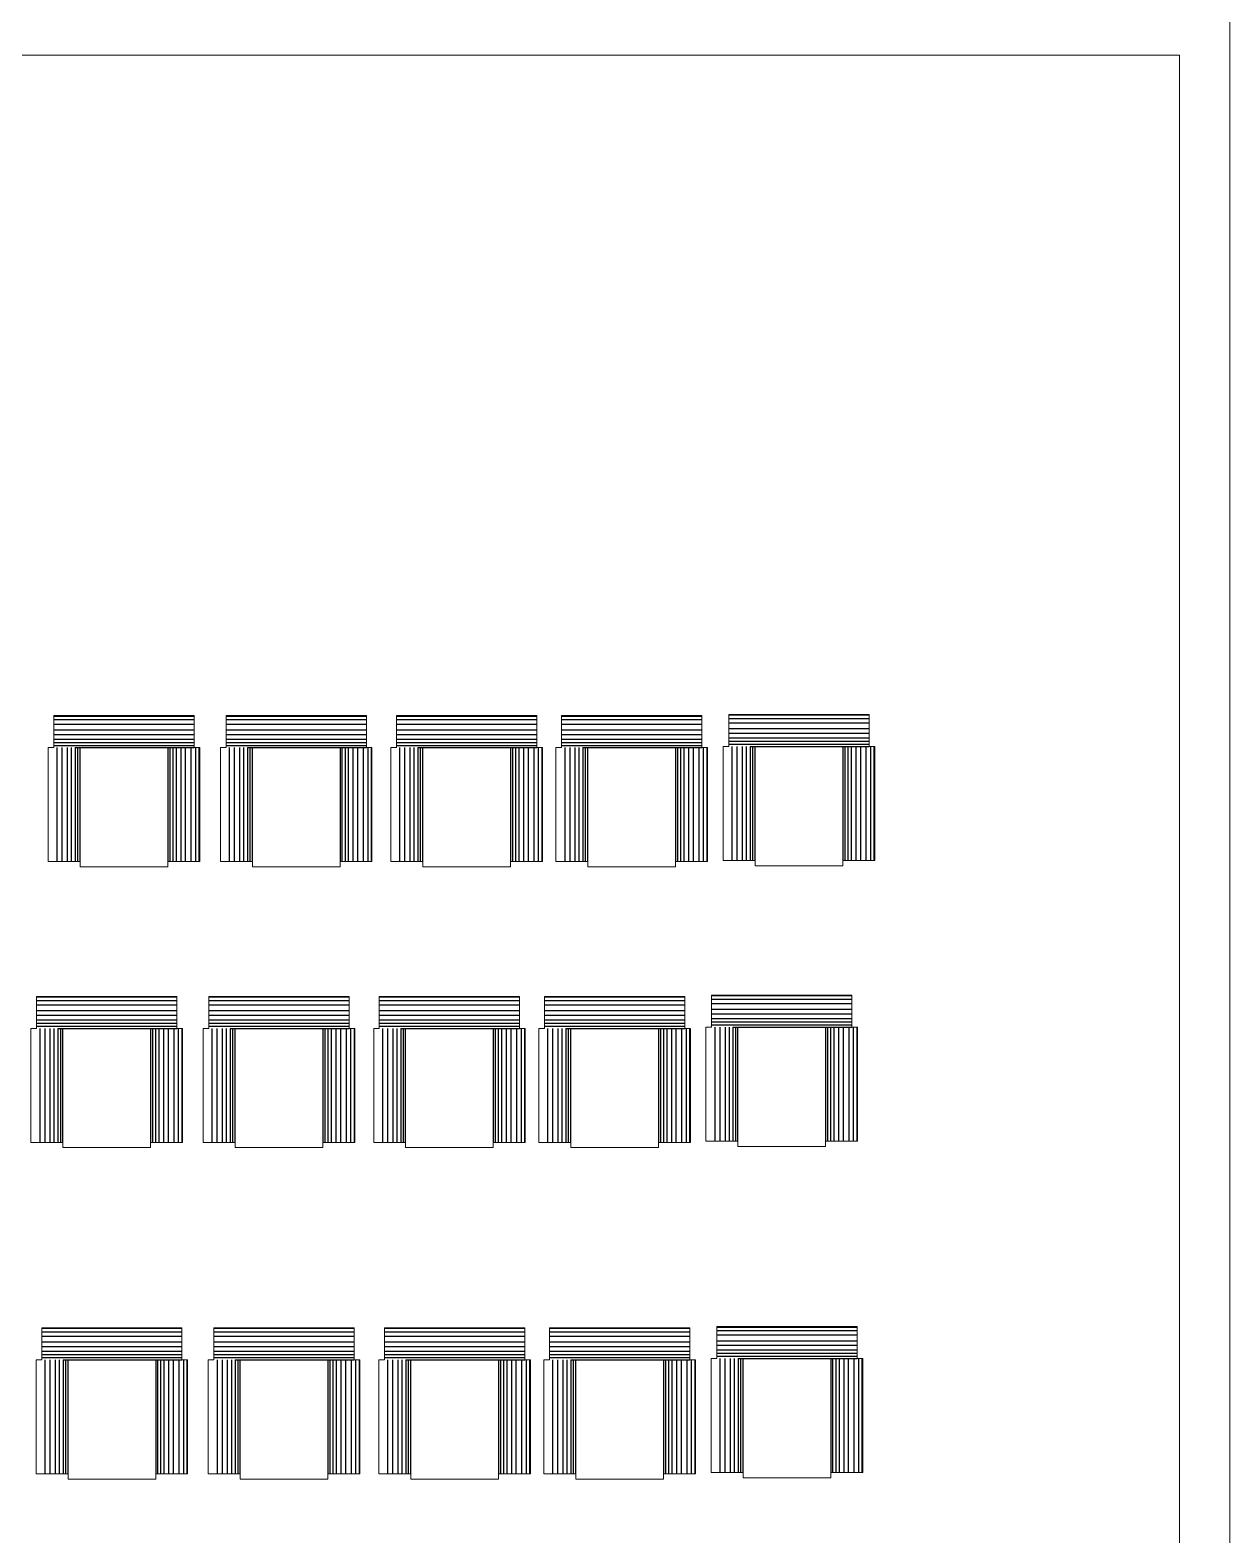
# Model space of a CAD drawing. Header units: feet. Extents: x 344914 to 345457, y 7396879 to 7397422.
# Drawn here: x 345263.173 to 345266.756, y 7397168.4 to 7397172.894 of the extents above; entities that cross this region are included whole.
import ezdxf

# ---------------------------------------------------------------- set-up
doc = ezdxf.new("R2010")
doc.units = ezdxf.units.FT
doc.header["$MEASUREMENT"] = 0
doc.layers.get('0').update_dxf_attribs({"lineweight": 18})
doc.layers.add('MOBIL_I', color=13, linetype='Continuous')
doc.layers.add('parede', color=7, linetype='Continuous', lineweight=18)

msp = doc.modelspace()

# ---------------------------------------------------------------- linework, layer by layer
at = {"color": 0}
for points in [[(345263.6628, 7397170.8466), (345263.6628, 7397170.751), (345263.6797, 7397170.751), (345263.6797, 7397170.4106), (345263.5842, 7397170.4106), (345263.5842, 7397170.3949), (345263.3223, 7397170.3949), (345263.3223, 7397170.4106), (345263.2268, 7397170.4106), (345263.2268, 7397170.751), (345263.2438, 7397170.751), (345263.2438, 7397170.8466)], [(345264.1772, 7397170.8466), (345264.1772, 7397170.751), (345264.1941, 7397170.751), (345264.1941, 7397170.4106), (345264.0986, 7397170.4106), (345264.0986, 7397170.3949), (345263.8368, 7397170.3949), (345263.8368, 7397170.4106), (345263.7413, 7397170.4106), (345263.7413, 7397170.751), (345263.7582, 7397170.751), (345263.7582, 7397170.8466)], [(345264.6863, 7397170.8466), (345264.6863, 7397170.751), (345264.7032, 7397170.751), (345264.7032, 7397170.4106), (345264.6077, 7397170.4106), (345264.6077, 7397170.3949), (345264.3458, 7397170.3949), (345264.3458, 7397170.4106), (345264.2503, 7397170.4106), (345264.2503, 7397170.751), (345264.2673, 7397170.751), (345264.2673, 7397170.8466)], [(345265.1793, 7397170.8466), (345265.1793, 7397170.751), (345265.1962, 7397170.751), (345265.1962, 7397170.4106), (345265.1007, 7397170.4106), (345265.1007, 7397170.3949), (345264.8388, 7397170.3949), (345264.8388, 7397170.4106), (345264.7433, 7397170.4106), (345264.7433, 7397170.751), (345264.7603, 7397170.751), (345264.7603, 7397170.8466)], [(345265.6786, 7397170.8503), (345265.6786, 7397170.7548), (345265.6956, 7397170.7548), (345265.6956, 7397170.4144), (345265.6, 7397170.4144), (345265.6, 7397170.3986), (345265.3382, 7397170.3986), (345265.3382, 7397170.4144), (345265.2427, 7397170.4144), (345265.2427, 7397170.7548), (345265.2596, 7397170.7548), (345265.2596, 7397170.8503)], [(345263.6115, 7397170.0083), (345263.6115, 7397169.9128), (345263.6284, 7397169.9128), (345263.6284, 7397169.5723), (345263.5329, 7397169.5723), (345263.5329, 7397169.5566), (345263.2711, 7397169.5566), (345263.2711, 7397169.5723), (345263.1756, 7397169.5723), (345263.1756, 7397169.9128), (345263.1925, 7397169.9128), (345263.1925, 7397170.0083)], [(345264.1259, 7397170.0083), (345264.1259, 7397169.9128), (345264.1428, 7397169.9128), (345264.1428, 7397169.5723), (345264.0473, 7397169.5723), (345264.0473, 7397169.5566), (345263.7855, 7397169.5566), (345263.7855, 7397169.5723), (345263.69, 7397169.5723), (345263.69, 7397169.9128), (345263.7069, 7397169.9128), (345263.7069, 7397170.0083)], [(345264.635, 7397170.0083), (345264.635, 7397169.9128), (345264.6519, 7397169.9128), (345264.6519, 7397169.5723), (345264.5564, 7397169.5723), (345264.5564, 7397169.5566), (345264.2946, 7397169.5566), (345264.2946, 7397169.5723), (345264.1991, 7397169.5723), (345264.1991, 7397169.9128), (345264.216, 7397169.9128), (345264.216, 7397170.0083)], [(345265.128, 7397170.0083), (345265.128, 7397169.9128), (345265.1449, 7397169.9128), (345265.1449, 7397169.5723), (345265.0494, 7397169.5723), (345265.0494, 7397169.5566), (345264.7876, 7397169.5566), (345264.7876, 7397169.5723), (345264.6921, 7397169.5723), (345264.6921, 7397169.9128), (345264.709, 7397169.9128), (345264.709, 7397170.0083)], [(345265.6274, 7397170.012), (345265.6274, 7397169.9165), (345265.6443, 7397169.9165), (345265.6443, 7397169.5761), (345265.5488, 7397169.5761), (345265.5488, 7397169.5604), (345265.2869, 7397169.5604), (345265.2869, 7397169.5761), (345265.1914, 7397169.5761), (345265.1914, 7397169.9165), (345265.2084, 7397169.9165), (345265.2084, 7397170.012)], [(345263.6267, 7397169.0186), (345263.6267, 7397168.9231), (345263.6436, 7397168.9231), (345263.6436, 7397168.5827), (345263.5481, 7397168.5827), (345263.5481, 7397168.5669), (345263.2863, 7397168.5669), (345263.2863, 7397168.5827), (345263.1908, 7397168.5827), (345263.1908, 7397168.9231), (345263.2077, 7397168.9231), (345263.2077, 7397169.0186)], [(345264.1411, 7397169.0186), (345264.1411, 7397168.9231), (345264.1581, 7397168.9231), (345264.1581, 7397168.5827), (345264.0626, 7397168.5827), (345264.0626, 7397168.5669), (345263.8007, 7397168.5669), (345263.8007, 7397168.5827), (345263.7052, 7397168.5827), (345263.7052, 7397168.9231), (345263.7221, 7397168.9231), (345263.7221, 7397169.0186)], [(345264.6502, 7397169.0186), (345264.6502, 7397168.9231), (345264.6672, 7397168.9231), (345264.6672, 7397168.5827), (345264.5717, 7397168.5827), (345264.5717, 7397168.5669), (345264.3098, 7397168.5669), (345264.3098, 7397168.5827), (345264.2143, 7397168.5827), (345264.2143, 7397168.9231), (345264.2312, 7397168.9231), (345264.2312, 7397169.0186)], [(345265.1432, 7397169.0186), (345265.1432, 7397168.9231), (345265.1602, 7397168.9231), (345265.1602, 7397168.5827), (345265.0647, 7397168.5827), (345265.0647, 7397168.5669), (345264.8028, 7397168.5669), (345264.8028, 7397168.5827), (345264.7073, 7397168.5827), (345264.7073, 7397168.9231), (345264.7242, 7397168.9231), (345264.7242, 7397169.0186)], [(345265.6426, 7397169.0223), (345265.6426, 7397168.9268), (345265.6595, 7397168.9268), (345265.6595, 7397168.5864), (345265.564, 7397168.5864), (345265.564, 7397168.5707), (345265.3022, 7397168.5707), (345265.3022, 7397168.5864), (345265.2067, 7397168.5864), (345265.2067, 7397168.9268), (345265.2236, 7397168.9268), (345265.2236, 7397169.0223)]]:
    msp.add_lwpolyline(points, close=True, dxfattribs=at)
at = {"layer": 'MOBIL_I'}
for p, q in [((345263.6628, 7397170.8442), (345263.2438, 7397170.8442)), ((345263.2438, 7397170.8347), (345263.6628, 7397170.8347)), ((345263.6628, 7397170.8203), (345263.2438, 7397170.8203)), ((345264.1772, 7397170.8442), (345263.7582, 7397170.8442)), ((345263.7582, 7397170.8347), (345264.1772, 7397170.8347)), ((345264.1772, 7397170.8203), (345263.7582, 7397170.8203)), ((345264.6863, 7397170.8442), (345264.2673, 7397170.8442)), ((345264.2673, 7397170.8347), (345264.6863, 7397170.8347)), ((345264.6863, 7397170.8203), (345264.2673, 7397170.8203)), ((345265.1793, 7397170.8442), (345264.7603, 7397170.8442)), ((345264.7603, 7397170.8347), (345265.1793, 7397170.8347)), ((345265.1793, 7397170.8203), (345264.7603, 7397170.8203)), ((345265.6786, 7397170.8479), (345265.2596, 7397170.8479)), ((345265.2596, 7397170.8384), (345265.6786, 7397170.8384)), ((345265.6786, 7397170.8241), (345265.2596, 7397170.8241)), ((345263.2438, 7397170.8043), (345263.6628, 7397170.8043)), ((345263.6628, 7397170.7897), (345263.2438, 7397170.7897)), ((345263.2438, 7397170.7767), (345263.6628, 7397170.7767)), ((345263.7582, 7397170.8043), (345264.1772, 7397170.8043)), ((345264.1772, 7397170.7897), (345263.7582, 7397170.7897)), ((345263.7582, 7397170.7767), (345264.1772, 7397170.7767)), ((345264.2673, 7397170.8043), (345264.6863, 7397170.8043)), ((345264.6863, 7397170.7897), (345264.2673, 7397170.7897)), ((345264.2673, 7397170.7767), (345264.6863, 7397170.7767)), ((345264.7603, 7397170.8043), (345265.1793, 7397170.8043)), ((345265.1793, 7397170.7897), (345264.7603, 7397170.7897)), ((345264.7603, 7397170.7767), (345265.1793, 7397170.7767)), ((345265.2596, 7397170.8081), (345265.6786, 7397170.8081)), ((345265.6786, 7397170.7935), (345265.2596, 7397170.7935)), ((345265.2596, 7397170.7804), (345265.6786, 7397170.7804)), ((345265.6786, 7397170.7696), (345265.2596, 7397170.7696)), ((345263.6628, 7397170.7659), (345263.2438, 7397170.7659)), ((345263.2438, 7397170.7578), (345263.6628, 7397170.7578)), ((345263.253, 7397170.751), (345263.253, 7397170.4106)), ((345263.2691, 7397170.4106), (345263.2691, 7397170.751)), ((345263.2836, 7397170.751), (345263.2836, 7397170.4106)), ((345263.2967, 7397170.4106), (345263.2967, 7397170.751)), ((345263.3075, 7397170.751), (345263.599, 7397170.751)), ((345263.3075, 7397170.751), (345263.3075, 7397170.4106)), ((345263.3156, 7397170.4106), (345263.3156, 7397170.751)), ((345263.3223, 7397170.4106), (345263.3223, 7397170.751)), ((345263.5842, 7397170.751), (345263.5842, 7397170.4106)), ((345263.5909, 7397170.4106), (345263.5909, 7397170.751)), ((345263.599, 7397170.751), (345263.599, 7397170.4106)), ((345263.599, 7397170.751), (345263.6628, 7397170.751)), ((345263.6099, 7397170.4106), (345263.6099, 7397170.751)), ((345263.6229, 7397170.751), (345263.6229, 7397170.4106)), ((345263.6375, 7397170.4106), (345263.6375, 7397170.751)), ((345263.6535, 7397170.751), (345263.6535, 7397170.4106)), ((345263.6678, 7397170.4106), (345263.6678, 7397170.751)), ((345263.6773, 7397170.751), (345263.6773, 7397170.4106)), ((345264.1772, 7397170.7659), (345263.7582, 7397170.7659)), ((345263.7582, 7397170.7578), (345264.1772, 7397170.7578)), ((345263.7675, 7397170.751), (345263.7675, 7397170.4106)), ((345263.7835, 7397170.4106), (345263.7835, 7397170.751)), ((345263.7981, 7397170.751), (345263.7981, 7397170.4106)), ((345263.8111, 7397170.4106), (345263.8111, 7397170.751)), ((345263.8219, 7397170.751), (345263.8219, 7397170.4106)), ((345263.822, 7397170.751), (345264.1135, 7397170.751)), ((345263.83, 7397170.4106), (345263.83, 7397170.751)), ((345263.8368, 7397170.4106), (345263.8368, 7397170.751)), ((345264.0986, 7397170.751), (345264.0986, 7397170.4106)), ((345264.1053, 7397170.4106), (345264.1053, 7397170.751)), ((345264.1135, 7397170.751), (345264.1135, 7397170.4106)), ((345264.1135, 7397170.751), (345264.1772, 7397170.751)), ((345264.1243, 7397170.4106), (345264.1243, 7397170.751)), ((345264.1373, 7397170.751), (345264.1373, 7397170.4106)), ((345264.1519, 7397170.4106), (345264.1519, 7397170.751)), ((345264.1679, 7397170.751), (345264.1679, 7397170.4106)), ((345264.1823, 7397170.4106), (345264.1823, 7397170.751)), ((345264.1917, 7397170.751), (345264.1917, 7397170.4106)), ((345264.6863, 7397170.7659), (345264.2673, 7397170.7659)), ((345264.2673, 7397170.7578), (345264.6863, 7397170.7578)), ((345264.2766, 7397170.751), (345264.2766, 7397170.4106)), ((345264.2926, 7397170.4106), (345264.2926, 7397170.751)), ((345264.3072, 7397170.751), (345264.3072, 7397170.4106)), ((345264.3202, 7397170.4106), (345264.3202, 7397170.751)), ((345264.331, 7397170.751), (345264.6225, 7397170.751)), ((345264.331, 7397170.751), (345264.331, 7397170.4106)), ((345264.3391, 7397170.4106), (345264.3391, 7397170.751)), ((345264.3458, 7397170.4106), (345264.3458, 7397170.751)), ((345264.6077, 7397170.751), (345264.6077, 7397170.4106)), ((345264.6144, 7397170.4106), (345264.6144, 7397170.751)), ((345264.6226, 7397170.751), (345264.6226, 7397170.4106)), ((345264.6226, 7397170.751), (345264.6863, 7397170.751)), ((345264.6334, 7397170.4106), (345264.6334, 7397170.751)), ((345264.6464, 7397170.751), (345264.6464, 7397170.4106)), ((345264.661, 7397170.4106), (345264.661, 7397170.751)), ((345264.677, 7397170.751), (345264.677, 7397170.4106)), ((345264.6913, 7397170.4106), (345264.6913, 7397170.751)), ((345264.7008, 7397170.751), (345264.7008, 7397170.4106)), ((345265.1793, 7397170.7659), (345264.7603, 7397170.7659)), ((345264.7603, 7397170.7578), (345265.1793, 7397170.7578)), ((345264.7696, 7397170.751), (345264.7696, 7397170.4106)), ((345264.7856, 7397170.4106), (345264.7856, 7397170.751)), ((345264.8002, 7397170.751), (345264.8002, 7397170.4106)), ((345264.8132, 7397170.4106), (345264.8132, 7397170.751)), ((345264.824, 7397170.751), (345265.1155, 7397170.751)), ((345264.824, 7397170.751), (345264.824, 7397170.4106)), ((345264.8321, 7397170.4106), (345264.8321, 7397170.751)), ((345264.8388, 7397170.4106), (345264.8388, 7397170.751)), ((345265.1007, 7397170.751), (345265.1007, 7397170.4106)), ((345265.1074, 7397170.4106), (345265.1074, 7397170.751)), ((345265.1156, 7397170.751), (345265.1156, 7397170.4106)), ((345265.1156, 7397170.751), (345265.1793, 7397170.751)), ((345265.1264, 7397170.4106), (345265.1264, 7397170.751)), ((345265.1394, 7397170.751), (345265.1394, 7397170.4106)), ((345265.154, 7397170.4106), (345265.154, 7397170.751)), ((345265.17, 7397170.751), (345265.17, 7397170.4106)), ((345265.1843, 7397170.4106), (345265.1843, 7397170.751)), ((345265.1938, 7397170.751), (345265.1938, 7397170.4106)), ((345265.2596, 7397170.7615), (345265.6786, 7397170.7615)), ((345265.2689, 7397170.7548), (345265.2689, 7397170.4144)), ((345265.2849, 7397170.4144), (345265.2849, 7397170.7548)), ((345265.2995, 7397170.7548), (345265.2995, 7397170.4144)), ((345265.3126, 7397170.4144), (345265.3126, 7397170.7548)), ((345265.3234, 7397170.7548), (345265.6149, 7397170.7548)), ((345265.3234, 7397170.7548), (345265.3234, 7397170.4144)), ((345265.3315, 7397170.4144), (345265.3315, 7397170.7548)), ((345265.3382, 7397170.4144), (345265.3382, 7397170.7548)), ((345265.6, 7397170.7548), (345265.6, 7397170.4144)), ((345265.6068, 7397170.4144), (345265.6068, 7397170.7548)), ((345265.6149, 7397170.7548), (345265.6149, 7397170.4144)), ((345265.6149, 7397170.7548), (345265.6786, 7397170.7548)), ((345265.6257, 7397170.4144), (345265.6257, 7397170.7548)), ((345265.6387, 7397170.7548), (345265.6387, 7397170.4144)), ((345265.6534, 7397170.4144), (345265.6534, 7397170.7548)), ((345265.6693, 7397170.7548), (345265.6693, 7397170.4144)), ((345265.6837, 7397170.4144), (345265.6837, 7397170.7548)), ((345265.6932, 7397170.7548), (345265.6932, 7397170.4144)), ((345263.6115, 7397170.0059), (345263.1925, 7397170.0059)), ((345264.1259, 7397170.0059), (345263.7069, 7397170.0059)), ((345264.635, 7397170.0059), (345264.216, 7397170.0059)), ((345265.128, 7397170.0059), (345264.709, 7397170.0059)), ((345265.6274, 7397170.0096), (345265.2084, 7397170.0096)), ((345263.1925, 7397169.9964), (345263.6115, 7397169.9964)), ((345263.6115, 7397169.9821), (345263.1925, 7397169.9821)), ((345263.1925, 7397169.9661), (345263.6115, 7397169.9661)), ((345263.7069, 7397169.9964), (345264.1259, 7397169.9964)), ((345264.1259, 7397169.9821), (345263.7069, 7397169.9821)), ((345263.7069, 7397169.9661), (345264.1259, 7397169.9661)), ((345264.216, 7397169.9964), (345264.635, 7397169.9964)), ((345264.635, 7397169.9821), (345264.216, 7397169.9821)), ((345264.216, 7397169.9661), (345264.635, 7397169.9661)), ((345264.709, 7397169.9964), (345265.128, 7397169.9964)), ((345265.128, 7397169.9821), (345264.709, 7397169.9821)), ((345264.709, 7397169.9661), (345265.128, 7397169.9661)), ((345265.2084, 7397170.0002), (345265.6274, 7397170.0002)), ((345265.6274, 7397169.9858), (345265.2084, 7397169.9858)), ((345265.2084, 7397169.9698), (345265.6274, 7397169.9698)), ((345263.6115, 7397169.9514), (345263.1925, 7397169.9514)), ((345263.1925, 7397169.9384), (345263.6115, 7397169.9384)), ((345263.6115, 7397169.9276), (345263.1925, 7397169.9276)), ((345263.1925, 7397169.9195), (345263.6115, 7397169.9195)), ((345264.1259, 7397169.9514), (345263.7069, 7397169.9514)), ((345263.7069, 7397169.9384), (345264.1259, 7397169.9384)), ((345264.1259, 7397169.9276), (345263.7069, 7397169.9276)), ((345263.7069, 7397169.9195), (345264.1259, 7397169.9195)), ((345264.635, 7397169.9514), (345264.216, 7397169.9514)), ((345264.216, 7397169.9384), (345264.635, 7397169.9384)), ((345264.635, 7397169.9276), (345264.216, 7397169.9276)), ((345264.216, 7397169.9195), (345264.635, 7397169.9195)), ((345265.128, 7397169.9514), (345264.709, 7397169.9514)), ((345264.709, 7397169.9384), (345265.128, 7397169.9384)), ((345265.128, 7397169.9276), (345264.709, 7397169.9276)), ((345264.709, 7397169.9195), (345265.128, 7397169.9195)), ((345265.6274, 7397169.9552), (345265.2084, 7397169.9552)), ((345265.2084, 7397169.9421), (345265.6274, 7397169.9421)), ((345265.6274, 7397169.9314), (345265.2084, 7397169.9314)), ((345265.2084, 7397169.9232), (345265.6274, 7397169.9232)), ((345265.2177, 7397169.9165), (345265.2177, 7397169.5761)), ((345265.2337, 7397169.5761), (345265.2337, 7397169.9165)), ((345265.2483, 7397169.9165), (345265.2483, 7397169.5761)), ((345265.2613, 7397169.5761), (345265.2613, 7397169.9165)), ((345265.2721, 7397169.9165), (345265.5636, 7397169.9165)), ((345265.2721, 7397169.9165), (345265.2721, 7397169.5761)), ((345265.2802, 7397169.5761), (345265.2802, 7397169.9165)), ((345265.2869, 7397169.5761), (345265.2869, 7397169.9165)), ((345265.5488, 7397169.9165), (345265.5488, 7397169.5761)), ((345265.5555, 7397169.5761), (345265.5555, 7397169.9165)), ((345265.5637, 7397169.9165), (345265.5637, 7397169.5761)), ((345265.5637, 7397169.9165), (345265.6274, 7397169.9165)), ((345265.5745, 7397169.5761), (345265.5745, 7397169.9165)), ((345265.5875, 7397169.9165), (345265.5875, 7397169.5761)), ((345265.6021, 7397169.5761), (345265.6021, 7397169.9165)), ((345265.6181, 7397169.9165), (345265.6181, 7397169.5761)), ((345265.6324, 7397169.5761), (345265.6324, 7397169.9165)), ((345265.6419, 7397169.9165), (345265.6419, 7397169.5761)), ((345263.2018, 7397169.9128), (345263.2018, 7397169.5723)), ((345263.2178, 7397169.5723), (345263.2178, 7397169.9128)), ((345263.2324, 7397169.9128), (345263.2324, 7397169.5723)), ((345263.2454, 7397169.5723), (345263.2454, 7397169.9128)), ((345263.2563, 7397169.9128), (345263.5478, 7397169.9128)), ((345263.2563, 7397169.9128), (345263.2563, 7397169.5723)), ((345263.2644, 7397169.5723), (345263.2644, 7397169.9128)), ((345263.2711, 7397169.5723), (345263.2711, 7397169.9128)), ((345263.5329, 7397169.9128), (345263.5329, 7397169.5723)), ((345263.5396, 7397169.5723), (345263.5396, 7397169.9128)), ((345263.5478, 7397169.9128), (345263.5478, 7397169.5723)), ((345263.5478, 7397169.9128), (345263.6115, 7397169.9128)), ((345263.5586, 7397169.5723), (345263.5586, 7397169.9128)), ((345263.5716, 7397169.9128), (345263.5716, 7397169.5723)), ((345263.5863, 7397169.5723), (345263.5863, 7397169.9128)), ((345263.6022, 7397169.9128), (345263.6022, 7397169.5723)), ((345263.6166, 7397169.5723), (345263.6166, 7397169.9128)), ((345263.626, 7397169.9128), (345263.626, 7397169.5723)), ((345263.7162, 7397169.9128), (345263.7162, 7397169.5723)), ((345263.7322, 7397169.5723), (345263.7322, 7397169.9128)), ((345263.7468, 7397169.9128), (345263.7468, 7397169.5723)), ((345263.7599, 7397169.5723), (345263.7599, 7397169.9128)), ((345263.7707, 7397169.9128), (345264.0622, 7397169.9128)), ((345263.7707, 7397169.9128), (345263.7707, 7397169.5723)), ((345263.7788, 7397169.5723), (345263.7788, 7397169.9128)), ((345263.7855, 7397169.5723), (345263.7855, 7397169.9128)), ((345264.0473, 7397169.9128), (345264.0473, 7397169.5723)), ((345264.0541, 7397169.5723), (345264.0541, 7397169.9128)), ((345264.0622, 7397169.9128), (345264.0622, 7397169.5723)), ((345264.0622, 7397169.9128), (345264.1259, 7397169.9128)), ((345264.073, 7397169.5723), (345264.073, 7397169.9128)), ((345264.086, 7397169.9128), (345264.086, 7397169.5723)), ((345264.1007, 7397169.5723), (345264.1007, 7397169.9128)), ((345264.1166, 7397169.9128), (345264.1166, 7397169.5723)), ((345264.131, 7397169.5723), (345264.131, 7397169.9128)), ((345264.1405, 7397169.9128), (345264.1405, 7397169.5723)), ((345264.2253, 7397169.9128), (345264.2253, 7397169.5723)), ((345264.2413, 7397169.5723), (345264.2413, 7397169.9128)), ((345264.2559, 7397169.9128), (345264.2559, 7397169.5723)), ((345264.2689, 7397169.5723), (345264.2689, 7397169.9128)), ((345264.2798, 7397169.9128), (345264.5713, 7397169.9128)), ((345264.2798, 7397169.9128), (345264.2798, 7397169.5723)), ((345264.2879, 7397169.5723), (345264.2879, 7397169.9128)), ((345264.2946, 7397169.5723), (345264.2946, 7397169.9128)), ((345264.5564, 7397169.9128), (345264.5564, 7397169.5723)), ((345264.5632, 7397169.5723), (345264.5632, 7397169.9128)), ((345264.5713, 7397169.9128), (345264.5713, 7397169.5723)), ((345264.5713, 7397169.9128), (345264.635, 7397169.9128)), ((345264.5821, 7397169.5723), (345264.5821, 7397169.9128)), ((345264.5951, 7397169.9128), (345264.5951, 7397169.5723)), ((345264.6098, 7397169.5723), (345264.6098, 7397169.9128)), ((345264.6257, 7397169.9128), (345264.6257, 7397169.5723)), ((345264.6401, 7397169.5723), (345264.6401, 7397169.9128)), ((345264.6495, 7397169.9128), (345264.6495, 7397169.5723)), ((345264.7183, 7397169.9128), (345264.7183, 7397169.5723)), ((345264.7343, 7397169.5723), (345264.7343, 7397169.9128)), ((345264.7489, 7397169.9128), (345264.7489, 7397169.5723)), ((345264.7619, 7397169.5723), (345264.7619, 7397169.9128)), ((345264.7728, 7397169.9128), (345265.0643, 7397169.9128)), ((345264.7728, 7397169.9128), (345264.7728, 7397169.5723)), ((345264.7809, 7397169.5723), (345264.7809, 7397169.9128)), ((345264.7876, 7397169.5723), (345264.7876, 7397169.9128)), ((345265.0494, 7397169.9128), (345265.0494, 7397169.5723)), ((345265.0562, 7397169.5723), (345265.0562, 7397169.9128)), ((345265.0643, 7397169.9128), (345265.0643, 7397169.5723)), ((345265.0643, 7397169.9128), (345265.128, 7397169.9128)), ((345265.0751, 7397169.5723), (345265.0751, 7397169.9128)), ((345265.0881, 7397169.9128), (345265.0881, 7397169.5723)), ((345265.1028, 7397169.5723), (345265.1028, 7397169.9128)), ((345265.1187, 7397169.9128), (345265.1187, 7397169.5723)), ((345265.1331, 7397169.5723), (345265.1331, 7397169.9128)), ((345265.1425, 7397169.9128), (345265.1425, 7397169.5723)), ((345265.6426, 7397169.0199), (345265.2236, 7397169.0199)), ((345263.6267, 7397169.0162), (345263.2077, 7397169.0162)), ((345263.2077, 7397169.0067), (345263.6267, 7397169.0067)), ((345263.6267, 7397168.9924), (345263.2077, 7397168.9924)), ((345263.2077, 7397168.9764), (345263.6267, 7397168.9764)), ((345264.1411, 7397169.0162), (345263.7221, 7397169.0162)), ((345263.7221, 7397169.0067), (345264.1411, 7397169.0067)), ((345264.1411, 7397168.9924), (345263.7221, 7397168.9924)), ((345263.7221, 7397168.9764), (345264.1411, 7397168.9764)), ((345264.6502, 7397169.0162), (345264.2312, 7397169.0162)), ((345264.2312, 7397169.0067), (345264.6502, 7397169.0067)), ((345264.6502, 7397168.9924), (345264.2312, 7397168.9924)), ((345264.2312, 7397168.9764), (345264.6502, 7397168.9764)), ((345265.1432, 7397169.0162), (345264.7242, 7397169.0162)), ((345264.7242, 7397169.0067), (345265.1432, 7397169.0067)), ((345265.1432, 7397168.9924), (345264.7242, 7397168.9924)), ((345264.7242, 7397168.9764), (345265.1432, 7397168.9764)), ((345265.2236, 7397169.0105), (345265.6426, 7397169.0105)), ((345265.6426, 7397168.9961), (345265.2236, 7397168.9961)), ((345265.2236, 7397168.9801), (345265.6426, 7397168.9801)), ((345263.6267, 7397168.9618), (345263.2077, 7397168.9618)), ((345263.2077, 7397168.9487), (345263.6267, 7397168.9487)), ((345263.6267, 7397168.9379), (345263.2077, 7397168.9379)), ((345263.2077, 7397168.9298), (345263.6267, 7397168.9298)), ((345264.1411, 7397168.9618), (345263.7221, 7397168.9618)), ((345263.7221, 7397168.9487), (345264.1411, 7397168.9487)), ((345264.1411, 7397168.9379), (345263.7221, 7397168.9379)), ((345263.7221, 7397168.9298), (345264.1411, 7397168.9298)), ((345264.6502, 7397168.9618), (345264.2312, 7397168.9618)), ((345264.2312, 7397168.9487), (345264.6502, 7397168.9487)), ((345264.6502, 7397168.9379), (345264.2312, 7397168.9379)), ((345264.2312, 7397168.9298), (345264.6502, 7397168.9298)), ((345265.1432, 7397168.9618), (345264.7242, 7397168.9618)), ((345264.7242, 7397168.9487), (345265.1432, 7397168.9487)), ((345265.1432, 7397168.9379), (345264.7242, 7397168.9379)), ((345264.7242, 7397168.9298), (345265.1432, 7397168.9298)), ((345265.6426, 7397168.9655), (345265.2236, 7397168.9655)), ((345265.2236, 7397168.9525), (345265.6426, 7397168.9525)), ((345265.6426, 7397168.9417), (345265.2236, 7397168.9417)), ((345265.2236, 7397168.9335), (345265.6426, 7397168.9335)), ((345263.217, 7397168.9231), (345263.217, 7397168.5827)), ((345263.233, 7397168.5827), (345263.233, 7397168.9231)), ((345263.2476, 7397168.9231), (345263.2476, 7397168.5827)), ((345263.2607, 7397168.5827), (345263.2607, 7397168.9231)), ((345263.2715, 7397168.9231), (345263.563, 7397168.9231)), ((345263.2715, 7397168.9231), (345263.2715, 7397168.5827)), ((345263.2796, 7397168.5827), (345263.2796, 7397168.9231)), ((345263.2863, 7397168.5827), (345263.2863, 7397168.9231)), ((345263.5481, 7397168.9231), (345263.5481, 7397168.5827)), ((345263.5549, 7397168.5827), (345263.5549, 7397168.9231)), ((345263.563, 7397168.9231), (345263.563, 7397168.5827)), ((345263.563, 7397168.9231), (345263.6267, 7397168.9231)), ((345263.5738, 7397168.5827), (345263.5738, 7397168.9231)), ((345263.5868, 7397168.9231), (345263.5868, 7397168.5827)), ((345263.6015, 7397168.5827), (345263.6015, 7397168.9231)), ((345263.6174, 7397168.9231), (345263.6174, 7397168.5827)), ((345263.6318, 7397168.5827), (345263.6318, 7397168.9231)), ((345263.6413, 7397168.9231), (345263.6413, 7397168.5827)), ((345263.7314, 7397168.9231), (345263.7314, 7397168.5827)), ((345263.7474, 7397168.5827), (345263.7474, 7397168.9231)), ((345263.762, 7397168.9231), (345263.762, 7397168.5827)), ((345263.7751, 7397168.5827), (345263.7751, 7397168.9231)), ((345263.7859, 7397168.9231), (345264.0774, 7397168.9231)), ((345263.7859, 7397168.9231), (345263.7859, 7397168.5827)), ((345263.794, 7397168.5827), (345263.794, 7397168.9231)), ((345263.8007, 7397168.5827), (345263.8007, 7397168.9231)), ((345264.0626, 7397168.9231), (345264.0626, 7397168.5827)), ((345264.0693, 7397168.5827), (345264.0693, 7397168.9231)), ((345264.0774, 7397168.9231), (345264.0774, 7397168.5827)), ((345264.0774, 7397168.9231), (345264.1411, 7397168.9231)), ((345264.0883, 7397168.5827), (345264.0883, 7397168.9231)), ((345264.1013, 7397168.9231), (345264.1013, 7397168.5827)), ((345264.1159, 7397168.5827), (345264.1159, 7397168.9231)), ((345264.1319, 7397168.9231), (345264.1319, 7397168.5827)), ((345264.1462, 7397168.5827), (345264.1462, 7397168.9231)), ((345264.1557, 7397168.9231), (345264.1557, 7397168.5827)), ((345264.2405, 7397168.9231), (345264.2405, 7397168.5827)), ((345264.2565, 7397168.5827), (345264.2565, 7397168.9231)), ((345264.2711, 7397168.9231), (345264.2711, 7397168.5827)), ((345264.2842, 7397168.5827), (345264.2842, 7397168.9231)), ((345264.295, 7397168.9231), (345264.5865, 7397168.9231)), ((345264.295, 7397168.9231), (345264.295, 7397168.5827)), ((345264.3031, 7397168.5827), (345264.3031, 7397168.9231)), ((345264.3098, 7397168.5827), (345264.3098, 7397168.9231)), ((345264.5717, 7397168.9231), (345264.5717, 7397168.5827)), ((345264.5784, 7397168.5827), (345264.5784, 7397168.9231)), ((345264.5865, 7397168.9231), (345264.5865, 7397168.5827)), ((345264.5865, 7397168.9231), (345264.6502, 7397168.9231)), ((345264.5974, 7397168.5827), (345264.5974, 7397168.9231)), ((345264.6103, 7397168.9231), (345264.6103, 7397168.5827)), ((345264.625, 7397168.5827), (345264.625, 7397168.9231)), ((345264.6409, 7397168.9231), (345264.6409, 7397168.5827)), ((345264.6553, 7397168.5827), (345264.6553, 7397168.9231)), ((345264.6648, 7397168.9231), (345264.6648, 7397168.5827)), ((345264.7335, 7397168.9231), (345264.7335, 7397168.5827)), ((345264.7495, 7397168.5827), (345264.7495, 7397168.9231)), ((345264.7641, 7397168.9231), (345264.7641, 7397168.5827)), ((345264.7772, 7397168.5827), (345264.7772, 7397168.9231)), ((345264.788, 7397168.9231), (345265.0795, 7397168.9231)), ((345264.788, 7397168.9231), (345264.788, 7397168.5827)), ((345264.7961, 7397168.5827), (345264.7961, 7397168.9231)), ((345264.8028, 7397168.5827), (345264.8028, 7397168.9231)), ((345265.0647, 7397168.9231), (345265.0647, 7397168.5827)), ((345265.0714, 7397168.5827), (345265.0714, 7397168.9231)), ((345265.0795, 7397168.9231), (345265.0795, 7397168.5827)), ((345265.0795, 7397168.9231), (345265.1432, 7397168.9231)), ((345265.0904, 7397168.5827), (345265.0904, 7397168.9231)), ((345265.1033, 7397168.9231), (345265.1033, 7397168.5827)), ((345265.118, 7397168.5827), (345265.118, 7397168.9231)), ((345265.1339, 7397168.9231), (345265.1339, 7397168.5827)), ((345265.1483, 7397168.5827), (345265.1483, 7397168.9231)), ((345265.1578, 7397168.9231), (345265.1578, 7397168.5827)), ((345265.2329, 7397168.9268), (345265.2329, 7397168.5864)), ((345265.2489, 7397168.5864), (345265.2489, 7397168.9268)), ((345265.2635, 7397168.9268), (345265.2635, 7397168.5864)), ((345265.2765, 7397168.5864), (345265.2765, 7397168.9268)), ((345265.2874, 7397168.9268), (345265.5789, 7397168.9268)), ((345265.2874, 7397168.9268), (345265.2874, 7397168.5864)), ((345265.2954, 7397168.5864), (345265.2954, 7397168.9268)), ((345265.3022, 7397168.5864), (345265.3022, 7397168.9268)), ((345265.564, 7397168.9268), (345265.564, 7397168.5864)), ((345265.5707, 7397168.5864), (345265.5707, 7397168.9268)), ((345265.5789, 7397168.9268), (345265.5789, 7397168.5864)), ((345265.5789, 7397168.9268), (345265.6426, 7397168.9268)), ((345265.5897, 7397168.5864), (345265.5897, 7397168.9268)), ((345265.6027, 7397168.9268), (345265.6027, 7397168.5864)), ((345265.6173, 7397168.5864), (345265.6173, 7397168.9268)), ((345265.6333, 7397168.9268), (345265.6333, 7397168.5864)), ((345265.6477, 7397168.5864), (345265.6477, 7397168.9268)), ((345265.6571, 7397168.9268), (345265.6571, 7397168.5864))]:
    msp.add_line(p, q, dxfattribs=at)
at = {"layer": 'parede'}
for p, q in [((345266.756, 7397157.9688), (345266.756, 7397172.9688)), ((345266.606, 7397172.8188), (345251.906, 7397172.8188)), ((345266.606, 7397158.1188), (345266.606, 7397172.8188))]:
    msp.add_line(p, q, dxfattribs=at)

doc.saveas('drawing.dxf')
